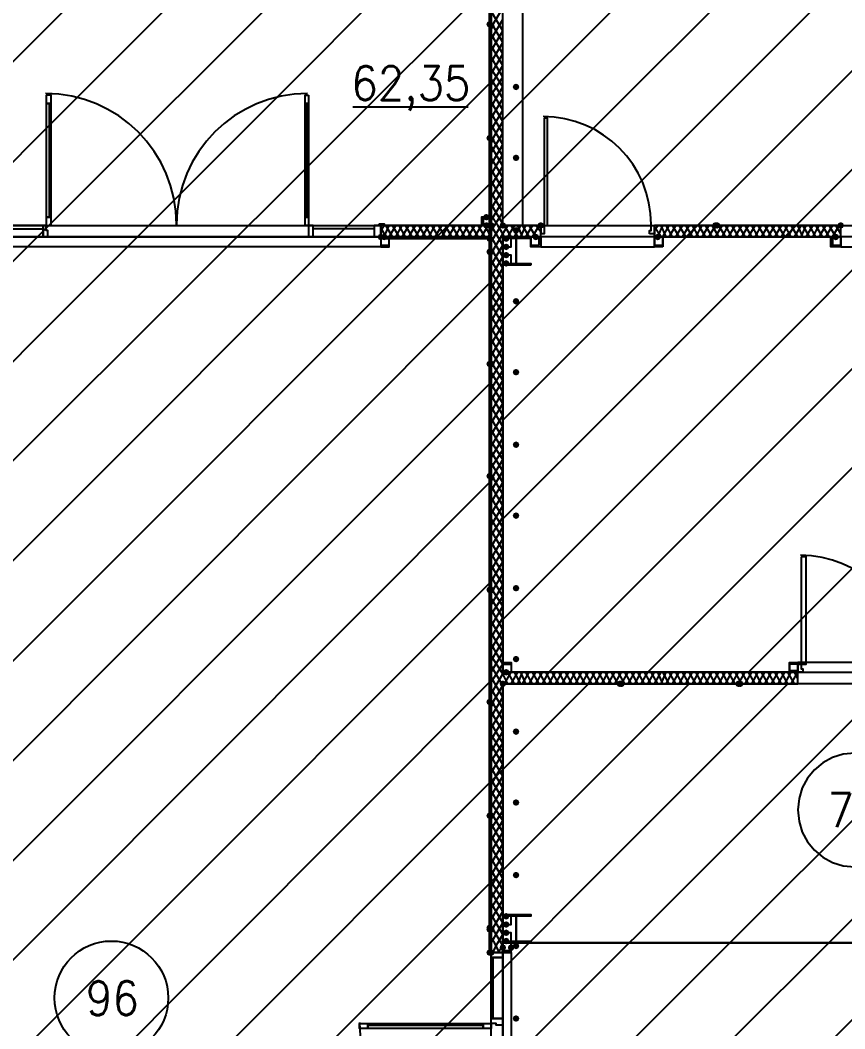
# Model space of a CAD drawing. Header units: millimetres. Extents: x 0 to 420, y 0 to 297.
# Drawn here: x 244.02 to 265.2, y 179.99 to 205.89 of the extents above; entities that cross this region are included whole.
import ezdxf

# ---------------------------------------------------------------- set-up
doc = ezdxf.new("R2010")
doc.units = ezdxf.units.MM
doc.layers.get('0').update_dxf_attribs({"linetype": 'CONTINUOUS'})
doc.styles.get("Standard").update_dxf_attribs({"font": 'STANDARD'})

msp = doc.modelspace()

# ---------------------------------------------------------------- hatches: boundary and pattern name
at = {"true_color": 0x000007}
h = msp.add_hatch(color=0, dxfattribs=at)
h.paths.add_polyline_path([(256.116667, 217.339333), (256.074333, 217.339333), (256.116667, 199.940333)], flags=0)
h.paths.add_polyline_path([(256.074333, 217.339333), (256.116667, 199.940333), (256.074333, 199.940333)], flags=0)
at = {"true_color": 0x0000fe}
for points in [[(256.159, 205.782333), (256.134129, 205.722537), (256.074333, 205.697667), (256.014537, 205.722537), (255.989667, 205.782333), (256.014537, 205.842129), (256.074333, 205.867), (256.134129, 205.842129)], [(256.201333, 205.74), (256.176462, 205.680204), (256.116667, 205.655333), (256.056871, 205.680204), (256.032, 205.74), (256.056871, 205.799796), (256.116667, 205.824667), (256.176462, 205.799796)], [(256.159, 202.861333), (256.134129, 202.801537), (256.074333, 202.776667), (256.014537, 202.801537), (255.989667, 202.861333), (256.014537, 202.921129), (256.074333, 202.946), (256.134129, 202.921129)], [(256.201333, 202.819), (256.176462, 202.759204), (256.116667, 202.734333), (256.056871, 202.759204), (256.032, 202.819), (256.056871, 202.878796), (256.116667, 202.903667), (256.176462, 202.878796)], [(256.497667, 200.617667), (256.472796, 200.557871), (256.413, 200.533), (256.353204, 200.557871), (256.328333, 200.617667), (256.353204, 200.677462), (256.413, 200.702333), (256.472796, 200.677463)], [(256.497667, 200.617667), (256.472796, 200.557871), (256.413, 200.533), (256.353204, 200.557871), (256.328333, 200.617667), (256.353204, 200.677462), (256.413, 200.702333), (256.472796, 200.677463)], [(257.471333, 200.617667), (257.446462, 200.557871), (257.386667, 200.533), (257.326871, 200.557871), (257.302, 200.617667), (257.326871, 200.677462), (257.386667, 200.702333), (257.446462, 200.677463)], [(261.958667, 200.617667), (261.933796, 200.557871), (261.874, 200.533), (261.814204, 200.557871), (261.789333, 200.617667), (261.814204, 200.677462), (261.874, 200.702333), (261.933796, 200.677463)], [(262.001, 200.617667), (261.976129, 200.557871), (261.916333, 200.533), (261.856538, 200.557871), (261.831667, 200.617667), (261.856537, 200.677462), (261.916333, 200.702333), (261.976129, 200.677463)], [(265.176, 200.617667), (265.151129, 200.557871), (265.091333, 200.533), (265.031538, 200.557871), (265.006667, 200.617667), (265.031537, 200.677462), (265.091333, 200.702333), (265.151129, 200.677463)], [(253.365, 200.321333), (253.340129, 200.261537), (253.280333, 200.236667), (253.220538, 200.261537), (253.195667, 200.321333), (253.220537, 200.381129), (253.280333, 200.406), (253.340129, 200.381129)], [(256.159, 200.279), (256.134129, 200.219204), (256.074333, 200.194333), (256.014537, 200.219204), (255.989667, 200.279), (256.014537, 200.338796), (256.074333, 200.363667), (256.134129, 200.338796)], [(256.159, 200.279), (256.134129, 200.219204), (256.074333, 200.194333), (256.014537, 200.219204), (255.989667, 200.279), (256.014537, 200.338796), (256.074333, 200.363667), (256.134129, 200.338796)], [(256.159, 199.940333), (256.134129, 199.880537), (256.074333, 199.855667), (256.014537, 199.880537), (255.989667, 199.940333), (256.014537, 200.000129), (256.074333, 200.025), (256.134129, 200.000129)], [(256.201333, 199.940333), (256.176462, 199.880537), (256.116667, 199.855667), (256.056871, 199.880537), (256.032, 199.940333), (256.056871, 200.000129), (256.116667, 200.025), (256.176462, 200.000129)], [(256.159, 197.061667), (256.134129, 197.001871), (256.074333, 196.977), (256.014537, 197.001871), (255.989667, 197.061667), (256.014537, 197.121462), (256.074333, 197.146333), (256.134129, 197.121463)], [(256.201333, 197.061667), (256.176462, 197.001871), (256.116667, 196.977), (256.056871, 197.001871), (256.032, 197.061667), (256.056871, 197.121462), (256.116667, 197.146333), (256.176462, 197.121463)], [(256.159, 194.183), (256.134129, 194.123204), (256.074333, 194.098333), (256.014537, 194.123204), (255.989667, 194.183), (256.014537, 194.242796), (256.074333, 194.267667), (256.134129, 194.242796)], [(256.201333, 194.140667), (256.176462, 194.080871), (256.116667, 194.056), (256.056871, 194.080871), (256.032, 194.140667), (256.056871, 194.200462), (256.116667, 194.225333), (256.176462, 194.200463)], [(256.159, 191.262), (256.134129, 191.202204), (256.074333, 191.177333), (256.014537, 191.202204), (255.989667, 191.262), (256.014537, 191.321796), (256.074333, 191.346667), (256.134129, 191.321796)], [(256.201333, 191.262), (256.176462, 191.202204), (256.116667, 191.177333), (256.056871, 191.202204), (256.032, 191.262), (256.056871, 191.321796), (256.116667, 191.346667), (256.176462, 191.321796)], [(256.497667, 188.849), (256.472796, 188.789204), (256.413, 188.764333), (256.353204, 188.789204), (256.328333, 188.849), (256.353204, 188.908796), (256.413, 188.933667), (256.472796, 188.908796)], [(256.497667, 188.849), (256.472796, 188.789204), (256.413, 188.764333), (256.353204, 188.789204), (256.328333, 188.849), (256.353204, 188.908796), (256.413, 188.933667), (256.472796, 188.908796)], [(259.503333, 188.849), (259.478462, 188.789204), (259.418667, 188.764333), (259.358871, 188.789204), (259.334, 188.849), (259.358871, 188.908796), (259.418667, 188.933667), (259.478462, 188.908796)], [(259.545667, 188.849), (259.520796, 188.789204), (259.461, 188.764333), (259.401204, 188.789204), (259.376333, 188.849), (259.401204, 188.908796), (259.461, 188.933667), (259.520796, 188.908796)], [(262.551333, 188.849), (262.526462, 188.789204), (262.466667, 188.764333), (262.406871, 188.789204), (262.382, 188.849), (262.406871, 188.908796), (262.466667, 188.933667), (262.526462, 188.908796)], [(262.593667, 188.849), (262.568796, 188.789204), (262.509, 188.764333), (262.449204, 188.789204), (262.424333, 188.849), (262.449204, 188.908796), (262.509, 188.933667), (262.568796, 188.908796)], [(256.159, 188.383333), (256.134129, 188.323537), (256.074333, 188.298667), (256.014537, 188.323537), (255.989667, 188.383333), (256.014537, 188.443129), (256.074333, 188.468), (256.134129, 188.443129)], [(256.201333, 188.341), (256.176462, 188.281204), (256.116667, 188.256333), (256.056871, 188.281204), (256.032, 188.341), (256.056871, 188.400796), (256.116667, 188.425667), (256.176462, 188.400796)], [(256.159, 185.462333), (256.134129, 185.402537), (256.074333, 185.377667), (256.014537, 185.402537), (255.989667, 185.462333), (256.014537, 185.522129), (256.074333, 185.547), (256.134129, 185.522129)], [(256.201333, 185.462333), (256.176462, 185.402537), (256.116667, 185.377667), (256.056871, 185.402537), (256.032, 185.462333), (256.056871, 185.522129), (256.116667, 185.547), (256.176462, 185.522129)], [(256.159, 182.583667), (256.134129, 182.523871), (256.074333, 182.499), (256.014537, 182.523871), (255.989667, 182.583667), (256.014537, 182.643462), (256.074333, 182.668333), (256.134129, 182.643463)], [(256.159, 182.541333), (256.134129, 182.481537), (256.074333, 182.456667), (256.014537, 182.481537), (255.989667, 182.541333), (256.014537, 182.601129), (256.074333, 182.626), (256.134129, 182.601129)], [(256.201333, 182.541333), (256.176462, 182.481537), (256.116667, 182.456667), (256.056871, 182.481537), (256.032, 182.541333), (256.056871, 182.601129), (256.116667, 182.626), (256.176462, 182.601129)], [(256.201333, 182.541333), (256.176462, 182.481537), (256.116667, 182.456667), (256.056871, 182.481537), (256.032, 182.541333), (256.056871, 182.601129), (256.116667, 182.626), (256.176462, 182.601129)], [(256.159, 181.948667), (256.134129, 181.888871), (256.074333, 181.864), (256.014537, 181.888871), (255.989667, 181.948667), (256.014537, 182.008462), (256.074333, 182.033333), (256.134129, 182.008463)], [(256.201333, 181.948667), (256.176462, 181.888871), (256.116667, 181.864), (256.056871, 181.888871), (256.032, 181.948667), (256.056871, 182.008462), (256.116667, 182.033333), (256.176462, 182.008463)]]:
    msp.add_hatch(color=0, dxfattribs=at).paths.add_polyline_path(points, flags=0)
at = {"true_color": 0x000007}
for points in [[(256.836333, 204.173667), (256.811462, 204.113871), (256.751667, 204.089), (256.691871, 204.113871), (256.667, 204.173667), (256.691871, 204.233462), (256.751667, 204.258333), (256.811462, 204.233463)], [(256.836333, 202.353333), (256.811462, 202.293537), (256.751667, 202.268667), (256.691871, 202.293537), (256.667, 202.353333), (256.691871, 202.413129), (256.751667, 202.438), (256.811462, 202.413129)], [(256.074333, 200.829333), (256.049463, 200.769537), (255.989667, 200.744667), (255.929871, 200.769537), (255.905, 200.829333), (255.929871, 200.889129), (255.989667, 200.914), (256.049462, 200.889129)], [(256.074333, 200.617667), (256.049463, 200.557871), (255.989667, 200.533), (255.929871, 200.557871), (255.905, 200.617667), (255.929871, 200.677462), (255.989667, 200.702333), (256.049462, 200.677463)], [(256.201333, 200.617667), (256.176462, 200.557871), (256.116667, 200.533), (256.056871, 200.557871), (256.032, 200.617667), (256.056871, 200.677462), (256.116667, 200.702333), (256.176462, 200.677463)], [(256.836333, 200.490667), (256.811462, 200.430871), (256.751667, 200.406), (256.691871, 200.430871), (256.667, 200.490667), (256.691871, 200.550462), (256.751667, 200.575333), (256.811462, 200.550463)], [(253.449667, 200.321333), (253.424796, 200.261537), (253.365, 200.236667), (253.305204, 200.261537), (253.280333, 200.321333), (253.305204, 200.381129), (253.365, 200.406), (253.424796, 200.381129)], [(256.582333, 200.279), (256.557462, 200.219204), (256.497667, 200.194333), (256.437871, 200.219204), (256.413, 200.279), (256.437871, 200.338796), (256.497667, 200.363667), (256.557462, 200.338796)], [(257.344333, 200.321333), (257.319462, 200.261537), (257.259667, 200.236667), (257.199871, 200.261537), (257.175, 200.321333), (257.199871, 200.381129), (257.259667, 200.406), (257.319462, 200.381129)], [(260.477, 200.321333), (260.452129, 200.261537), (260.392333, 200.236667), (260.332538, 200.261537), (260.307667, 200.321333), (260.332537, 200.381129), (260.392333, 200.406), (260.452129, 200.381129)], [(265.049, 200.321333), (265.024129, 200.261537), (264.964333, 200.236667), (264.904538, 200.261537), (264.879667, 200.321333), (264.904537, 200.381129), (264.964333, 200.406), (265.024129, 200.381129)], [(256.582333, 200.067333), (256.557462, 200.007537), (256.497667, 199.982667), (256.437871, 200.007537), (256.413, 200.067333), (256.437871, 200.127129), (256.497667, 200.152), (256.557462, 200.127129)], [(256.582333, 199.855667), (256.557462, 199.795871), (256.497667, 199.771), (256.437871, 199.795871), (256.413, 199.855667), (256.437871, 199.915462), (256.497667, 199.940333), (256.557462, 199.915463)], [(256.582333, 199.644), (256.557462, 199.584204), (256.497667, 199.559333), (256.437871, 199.584204), (256.413, 199.644), (256.437871, 199.703796), (256.497667, 199.728667), (256.557462, 199.703796)], [(256.836333, 198.670333), (256.811462, 198.610537), (256.751667, 198.585667), (256.691871, 198.610537), (256.667, 198.670333), (256.691871, 198.730129), (256.751667, 198.755), (256.811462, 198.730129)], [(256.836333, 196.85), (256.811462, 196.790204), (256.751667, 196.765333), (256.691871, 196.790204), (256.667, 196.85), (256.691871, 196.909796), (256.751667, 196.934667), (256.811462, 196.909796)], [(256.836333, 194.987333), (256.811462, 194.927537), (256.751667, 194.902667), (256.691871, 194.927537), (256.667, 194.987333), (256.691871, 195.047129), (256.751667, 195.072), (256.811462, 195.047129)], [(256.836333, 193.167), (256.811462, 193.107204), (256.751667, 193.082333), (256.691871, 193.107204), (256.667, 193.167), (256.691871, 193.226796), (256.751667, 193.251667), (256.811462, 193.226796)], [(256.836333, 191.304333), (256.811462, 191.244537), (256.751667, 191.219667), (256.691871, 191.244537), (256.667, 191.304333), (256.691871, 191.364129), (256.751667, 191.389), (256.811462, 191.364129)], [(256.836333, 189.484), (256.811462, 189.424204), (256.751667, 189.399333), (256.691871, 189.424204), (256.667, 189.484), (256.691871, 189.543796), (256.751667, 189.568667), (256.811462, 189.543796)], [(256.582333, 189.145333), (256.557462, 189.085537), (256.497667, 189.060667), (256.437871, 189.085537), (256.413, 189.145333), (256.437871, 189.205129), (256.497667, 189.23), (256.557462, 189.205129)], [(256.836333, 187.621333), (256.811462, 187.561537), (256.751667, 187.536667), (256.691871, 187.561537), (256.667, 187.621333), (256.691871, 187.681129), (256.751667, 187.706), (256.811462, 187.681129)], [(256.836333, 185.801), (256.811462, 185.741204), (256.751667, 185.716333), (256.691871, 185.741204), (256.667, 185.801), (256.691871, 185.860796), (256.751667, 185.885667), (256.811462, 185.860796)], [(256.836333, 183.938333), (256.811462, 183.878537), (256.751667, 183.853667), (256.691871, 183.878537), (256.667, 183.938333), (256.691871, 183.998129), (256.751667, 184.023), (256.811462, 183.998129)], [(256.582333, 182.88), (256.557462, 182.820204), (256.497667, 182.795333), (256.437871, 182.820204), (256.413, 182.88), (256.437871, 182.939796), (256.497667, 182.964667), (256.557462, 182.939796)], [(256.582333, 182.668333), (256.557462, 182.608537), (256.497667, 182.583667), (256.437871, 182.608537), (256.413, 182.668333), (256.437871, 182.728129), (256.497667, 182.753), (256.557462, 182.728129)], [(256.582333, 182.456667), (256.557462, 182.396871), (256.497667, 182.372), (256.437871, 182.396871), (256.413, 182.456667), (256.437871, 182.516462), (256.497667, 182.541333), (256.557462, 182.516463)], [(256.582333, 182.245), (256.557462, 182.185204), (256.497667, 182.160333), (256.437871, 182.185204), (256.413, 182.245), (256.437871, 182.304796), (256.497667, 182.329667), (256.557462, 182.304796)], [(256.497667, 182.075667), (256.472796, 182.015871), (256.413, 181.991), (256.353204, 182.015871), (256.328333, 182.075667), (256.353204, 182.135462), (256.413, 182.160333), (256.472796, 182.135463)], [(256.709333, 182.075667), (256.684463, 182.015871), (256.624667, 181.991), (256.564871, 182.015871), (256.54, 182.075667), (256.564871, 182.135462), (256.624667, 182.160333), (256.684462, 182.135463)], [(256.836333, 182.118), (256.811462, 182.058204), (256.751667, 182.033333), (256.691871, 182.058204), (256.667, 182.118), (256.691871, 182.177796), (256.751667, 182.202667), (256.811462, 182.177796)], [(256.836333, 180.255333), (256.811462, 180.195537), (256.751667, 180.170667), (256.691871, 180.195537), (256.667, 180.255333), (256.691871, 180.315129), (256.751667, 180.34), (256.811462, 180.315129)]]:
    msp.add_hatch(color=0, dxfattribs=at).paths.add_polyline_path(points, flags=0)
h = msp.add_hatch(color=0, dxfattribs=at)
h.paths.add_polyline_path([(256.413, 200.617667), (257.386667, 200.617667)], flags=0)
h.paths.add_polyline_path([(257.386667, 200.617667), (256.413, 200.617667)], flags=0)
h = msp.add_hatch(color=0, dxfattribs=at)
h.paths.add_polyline_path([(260.307667, 200.617667), (265.091333, 200.617667)], flags=0)
h.paths.add_polyline_path([(265.091333, 200.617667), (260.307667, 200.617667)], flags=0)
h = msp.add_hatch(color=0, dxfattribs=at)
h.paths.add_polyline_path([(256.074333, 200.321333), (253.280333, 200.321333), (256.074333, 200.279)], flags=0)
h.paths.add_polyline_path([(253.280333, 200.321333), (256.074333, 200.279), (253.280333, 200.279)], flags=0)
h = msp.add_hatch(color=0, dxfattribs=at)
h.paths.add_polyline_path([(256.116667, 199.940333), (256.074333, 199.940333), (256.116667, 182.583667)], flags=0)
h.paths.add_polyline_path([(256.074333, 199.940333), (256.116667, 182.583667), (256.074333, 182.583667)], flags=0)
h = msp.add_hatch(color=0, dxfattribs=at)
h.paths.add_polyline_path([(256.413, 188.849), (263.990667, 188.849)], flags=0)
h.paths.add_polyline_path([(263.990667, 188.849), (256.413, 188.849)], flags=0)
h = msp.add_hatch(color=0, dxfattribs=at)
h.paths.add_polyline_path([(256.116667, 182.541333), (256.074333, 182.541333), (256.116667, 181.948667)], flags=0)
h.paths.add_polyline_path([(256.074333, 182.541333), (256.116667, 181.948667), (256.074333, 181.948667)], flags=0)

# ---------------------------------------------------------------- linework, layer by layer
at = {"color": 0, "true_color": 0x000008}
for points in [[(243.501333, 209.507667), (243.501333, 200.617667), (256.116667, 200.617667), (256.116667, 235.077), (240.03, 235.077), (240.03, 209.507667)], [(256.116667, 200.321333), (240.03, 200.321333), (240.03, 153.204333), (256.116667, 153.204333)], [(256.413, 171.323), (377.867333, 171.323), (377.867333, 182.202667), (256.413, 182.202667)]]:
    msp.add_lwpolyline(points, close=True, dxfattribs=at)
at = {"color": 0, "true_color": 0x000007}
for points in [[(256.116667, 235.077), (256.116667, 200.617667)], [(256.413, 200.617667), (256.413, 235.077)], [(256.074333, 217.339333), (256.074333, 199.940333), (256.074333, 217.339333), (256.116667, 199.940333)], [(256.116667, 205.697667), (256.413, 206.205667)], [(256.413, 205.613), (256.116667, 206.121)], [(256.116667, 205.401333), (256.413, 205.909333)], [(256.413, 205.316667), (256.116667, 205.824667)], [(256.116667, 205.105), (256.413, 205.613)], [(256.413, 205.020333), (256.116667, 205.528333)], [(256.116667, 204.808667), (256.413, 205.316667)], [(256.413, 204.724), (256.116667, 205.232)], [(256.116667, 204.512333), (256.413, 205.020333)], [(256.413, 204.427667), (256.116667, 204.935667)], [(256.116667, 204.216), (256.413, 204.724)], [(256.413, 204.173667), (256.116667, 204.639333)], [(256.116667, 203.962), (256.413, 204.427667)], [(256.413, 203.877333), (256.116667, 204.385333)], [(256.116667, 203.665667), (256.413, 204.173667)], [(256.413, 203.581), (256.116667, 204.089)], [(248.031, 200.638833), (248.013624, 200.982939), (247.962626, 201.317103), (247.879695, 201.639636), (247.766524, 201.948844), (247.624805, 202.243037), (247.45623, 202.520523), (247.262488, 202.77961), (247.045274, 203.018607), (246.806277, 203.235822), (246.54719, 203.429563), (246.269704, 203.598139), (245.975511, 203.739858), (245.666302, 203.853028), (245.34377, 203.935959), (245.009605, 203.986958), (244.6655, 204.004333)], [(251.3965, 204.004333), (251.052395, 203.986958), (250.71823, 203.935959), (250.395698, 203.853028), (250.086489, 203.739858), (249.792296, 203.598139), (249.51481, 203.429563), (249.255723, 203.235822), (249.016726, 203.018607), (248.799512, 202.77961), (248.60577, 202.520523), (248.437195, 202.243037), (248.295476, 201.948844), (248.182305, 201.639636), (248.099374, 201.317103), (248.048376, 200.982939), (248.031, 200.638833)], [(256.116667, 203.369333), (256.413, 203.877333)], [(244.771333, 203.750333), (244.771333, 200.829333)], [(251.375333, 203.750333), (251.375333, 200.829333)], [(252.560667, 203.665667), (255.524, 203.665667)], [(256.413, 203.284667), (256.116667, 203.792667)], [(256.116667, 203.073), (256.413, 203.581)], [(256.413, 202.988333), (256.116667, 203.496333)], [(260.223, 200.638833), (260.208684, 200.922342), (260.166666, 201.19766), (260.09834, 201.463395), (260.005099, 201.718151), (259.888337, 201.960537), (259.749448, 202.189157), (259.589824, 202.402619), (259.410861, 202.599528), (259.213952, 202.778491), (259.000491, 202.938114), (258.77187, 203.077004), (258.529485, 203.193766), (258.274728, 203.287007), (258.008994, 203.355333), (257.733675, 203.397351), (257.450167, 203.411667)], [(256.116667, 202.776667), (256.413, 203.284667)], [(256.413, 202.692), (256.116667, 203.2)], [(256.116667, 202.480333), (256.413, 202.988333)], [(256.413, 202.395667), (256.116667, 202.903667)], [(256.116667, 202.184), (256.413, 202.692)], [(256.413, 202.141667), (256.116667, 202.649667)], [(256.116667, 201.93), (256.413, 202.438)], [(256.413, 201.845333), (256.116667, 202.353333)], [(256.116667, 201.633667), (256.413, 202.141667)], [(256.413, 201.549), (256.116667, 202.057)], [(256.116667, 201.337333), (256.413, 201.845333)], [(256.413, 201.252667), (256.116667, 201.760667)], [(256.116667, 201.041), (256.413, 201.549)], [(256.413, 200.956333), (256.116667, 201.464333)], [(256.116667, 200.744667), (256.413, 201.252667)], [(256.413, 200.66), (256.116667, 201.168)], [(256.286, 200.617667), (256.116667, 200.871667)], [(256.201333, 200.617667), (256.413, 200.956333)], [(242.993333, 200.533), (244.602, 200.533)], [(253.111, 200.533), (251.544667, 200.533)], [(253.280333, 200.490667), (253.365, 200.617667)], [(253.280333, 200.321333), (253.280333, 200.617667), (253.365, 200.617667)], [(256.116667, 200.617667), (253.280333, 200.617667)], [(253.407333, 200.321333), (253.280333, 200.575333)], [(253.365, 200.321333), (253.492, 200.617667)], [(253.576667, 200.321333), (253.407333, 200.617667)], [(253.492, 200.321333), (253.661333, 200.617667)], [(253.746, 200.321333), (253.576667, 200.617667)], [(253.661333, 200.321333), (253.830667, 200.617667)], [(253.915333, 200.321333), (253.746, 200.617667)], [(253.830667, 200.321333), (254, 200.617667)], [(254.084667, 200.321333), (253.915333, 200.617667)], [(254, 200.321333), (254.169333, 200.617667)], [(254.254, 200.321333), (254.084667, 200.617667)], [(254.169333, 200.321333), (254.338667, 200.617667)], [(254.423333, 200.321333), (254.254, 200.617667)], [(254.338667, 200.321333), (254.508, 200.617667)], [(254.592667, 200.321333), (254.423333, 200.617667)], [(254.508, 200.321333), (254.677333, 200.617667)], [(254.762, 200.321333), (254.592667, 200.617667)], [(254.677333, 200.321333), (254.846667, 200.617667)], [(254.931333, 200.321333), (254.762, 200.617667)], [(254.846667, 200.321333), (255.016, 200.617667)], [(255.100667, 200.321333), (254.931333, 200.617667)], [(255.016, 200.321333), (255.185333, 200.617667)], [(255.27, 200.321333), (255.100667, 200.617667)], [(255.185333, 200.321333), (255.354667, 200.617667)], [(255.439333, 200.321333), (255.27, 200.617667)], [(255.354667, 200.321333), (255.524, 200.617667)], [(255.608667, 200.321333), (255.439333, 200.617667)], [(255.524, 200.321333), (255.693333, 200.617667)], [(255.778, 200.321333), (255.608667, 200.617667)], [(255.693333, 200.321333), (255.862667, 200.617667)], [(255.947333, 200.321333), (255.778, 200.617667)], [(255.862667, 200.321333), (256.032, 200.617667)], [(256.116667, 200.321333), (255.947333, 200.617667)], [(256.032, 200.321333), (256.116667, 200.448333)], [(256.116667, 200.448333), (256.201333, 200.617667)], [(256.116667, 200.194333), (256.370667, 200.617667)], [(256.413, 200.109667), (256.116667, 200.617667)], [(256.413, 200.406), (256.286, 200.617667)], [(256.370667, 200.617667), (256.413, 200.66)], [(256.413, 200.406), (256.54, 200.617667)], [(257.386667, 200.617667), (256.413, 200.617667), (257.386667, 200.617667), (256.413, 200.617667)], [(257.386667, 200.617667), (256.413, 200.617667)], [(256.624667, 200.321333), (256.455333, 200.617667)], [(256.54, 200.321333), (256.709333, 200.617667)], [(256.794, 200.321333), (256.624667, 200.617667)], [(256.709333, 200.321333), (256.878667, 200.617667)], [(256.921, 200.321333), (256.794, 200.617667)], [(256.878667, 200.321333), (257.005667, 200.617667)], [(257.090333, 200.321333), (256.921, 200.617667)], [(257.005667, 200.321333), (257.175, 200.617667)], [(257.259667, 200.321333), (257.090333, 200.617667)], [(257.175, 200.321333), (257.344333, 200.617667)], [(257.386667, 200.448333), (257.259667, 200.617667)], [(257.386667, 200.321333), (257.386667, 200.406), (257.386667, 200.617667)], [(260.307667, 200.490667), (260.392333, 200.617667)], [(260.307667, 200.617667), (265.091333, 200.617667), (260.307667, 200.617667), (265.091333, 200.617667)], [(260.307667, 200.321333), (260.307667, 200.406), (260.307667, 200.617667)], [(265.091333, 200.617667), (260.307667, 200.617667)], [(260.477, 200.321333), (260.307667, 200.575333)], [(260.392333, 200.321333), (260.519333, 200.617667)], [(260.604, 200.321333), (260.477, 200.617667)], [(260.519333, 200.321333), (260.688667, 200.617667)], [(260.773333, 200.321333), (260.604, 200.617667)], [(260.688667, 200.321333), (260.858, 200.617667)], [(260.942667, 200.321333), (260.773333, 200.617667)], [(260.858, 200.321333), (261.027333, 200.617667)], [(261.112, 200.321333), (260.942667, 200.617667)], [(261.027333, 200.321333), (261.196667, 200.617667)], [(261.281333, 200.321333), (261.112, 200.617667)], [(261.196667, 200.321333), (261.366, 200.617667)], [(261.450667, 200.321333), (261.281333, 200.617667)], [(261.366, 200.321333), (261.535333, 200.617667)], [(261.62, 200.321333), (261.450667, 200.617667)], [(261.535333, 200.321333), (261.704667, 200.617667)], [(261.789333, 200.321333), (261.62, 200.617667)], [(261.704667, 200.321333), (261.874, 200.617667)], [(261.958667, 200.321333), (261.789333, 200.617667)], [(261.874, 200.321333), (262.043333, 200.617667)], [(262.128, 200.321333), (261.958667, 200.617667)], [(262.043333, 200.321333), (262.212667, 200.617667)], [(262.297333, 200.321333), (262.128, 200.617667)], [(262.212667, 200.321333), (262.382, 200.617667)], [(262.466667, 200.321333), (262.297333, 200.617667)], [(262.382, 200.321333), (262.551333, 200.617667)], [(262.636, 200.321333), (262.466667, 200.617667)], [(262.551333, 200.321333), (262.720667, 200.617667)], [(262.805333, 200.321333), (262.636, 200.617667)], [(262.720667, 200.321333), (262.89, 200.617667)], [(262.974667, 200.321333), (262.805333, 200.617667)], [(262.89, 200.321333), (263.059333, 200.617667)], [(263.144, 200.321333), (262.974667, 200.617667)], [(263.059333, 200.321333), (263.228667, 200.617667)], [(263.313333, 200.321333), (263.144, 200.617667)], [(263.228667, 200.321333), (263.398, 200.617667)], [(263.482667, 200.321333), (263.313333, 200.617667)], [(263.398, 200.321333), (263.567333, 200.617667)], [(263.652, 200.321333), (263.482667, 200.617667)], [(263.567333, 200.321333), (263.736667, 200.617667)], [(263.821333, 200.321333), (263.652, 200.617667)], [(263.736667, 200.321333), (263.906, 200.617667)], [(263.990667, 200.321333), (263.821333, 200.617667)], [(263.906, 200.321333), (264.075333, 200.617667)], [(264.117667, 200.321333), (263.990667, 200.617667)], [(264.075333, 200.321333), (264.202333, 200.617667)], [(264.287, 200.321333), (264.117667, 200.617667)], [(264.202333, 200.321333), (264.371667, 200.617667)], [(264.456333, 200.321333), (264.287, 200.617667)], [(264.371667, 200.321333), (264.541, 200.617667)], [(264.625667, 200.321333), (264.456333, 200.617667)], [(264.541, 200.321333), (264.710333, 200.617667)], [(264.795, 200.321333), (264.625667, 200.617667)], [(264.710333, 200.321333), (264.879667, 200.617667)], [(264.964333, 200.321333), (264.795, 200.617667)], [(264.879667, 200.321333), (265.049, 200.617667)], [(265.091333, 200.406), (264.964333, 200.617667)], [(265.091333, 200.321333), (265.091333, 200.617667)], [(265.091333, 200.321333), (265.091333, 200.617667)], [(242.866333, 200.194333), (242.866333, 200.321333), (248.073333, 200.321333)], [(248.073333, 200.067333), (242.866333, 200.067333), (242.866333, 200.194333)], [(244.602, 200.321333), (242.993333, 200.321333)], [(248.073333, 200.321333), (253.280333, 200.321333), (253.280333, 200.194333)], [(253.280333, 200.194333), (253.280333, 200.067333), (248.073333, 200.067333)], [(253.111, 200.321333), (251.544667, 200.321333)], [(256.074333, 200.279), (253.280333, 200.279), (256.074333, 200.321333), (253.280333, 200.321333)], [(253.280333, 200.321333), (256.116667, 200.321333)], [(256.116667, 199.898), (256.413, 200.406)], [(256.413, 199.813333), (256.116667, 200.321333)], [(256.116667, 200.321333), (256.116667, 182.202667)], [(256.455333, 200.321333), (256.413, 200.406)], [(256.413, 200.279), (256.413, 200.321333)], [(256.413, 200.321333), (257.386667, 200.321333)], [(256.413, 189.145333), (256.413, 200.321333)], [(256.582333, 200.279), (256.582333, 200.321333)], [(256.751667, 199.601667), (256.751667, 200.321333)], [(256.921, 200.279), (256.921, 200.321333)], [(257.090333, 200.279), (257.090333, 200.321333)], [(257.344333, 200.321333), (257.386667, 200.321333)], [(257.386667, 200.321333), (257.386667, 200.406)], [(258.826, 200.321333), (257.386667, 200.321333), (257.386667, 200.194333)], [(257.386667, 200.194333), (257.386667, 200.067333), (258.826, 200.067333)], [(260.307667, 200.194333), (260.307667, 200.321333), (258.826, 200.321333)], [(258.826, 200.067333), (260.307667, 200.067333), (260.307667, 200.194333)], [(260.307667, 200.321333), (260.307667, 200.406)], [(260.307667, 200.321333), (265.091333, 200.321333)], [(265.049, 200.321333), (265.091333, 200.363667)], [(267.250333, 200.321333), (265.091333, 200.321333), (265.091333, 200.194333)], [(265.091333, 200.194333), (265.091333, 200.067333), (267.250333, 200.067333)], [(253.365, 200.109667), (253.365, 200.067333)], [(256.074333, 199.940333), (256.074333, 182.583667), (256.074333, 199.940333), (256.116667, 182.583667)], [(256.116667, 199.601667), (256.413, 200.109667)], [(256.413, 199.517), (256.116667, 200.025)], [(257.259667, 200.067333), (257.259667, 200.109667)], [(260.392333, 200.067333), (260.392333, 200.109667)], [(264.964333, 200.109667), (264.964333, 200.067333)], [(256.116667, 199.305333), (256.413, 199.813333)], [(256.413, 199.220667), (256.116667, 199.728667)], [(256.116667, 199.009), (256.413, 199.517)], [(256.413, 198.924333), (256.116667, 199.432333)], [(256.413, 199.601667), (256.413, 199.644)], [(256.582333, 199.601667), (256.582333, 199.644)], [(256.921, 199.601667), (256.921, 199.644)], [(257.090333, 199.601667), (257.090333, 199.644)], [(256.116667, 198.712667), (256.413, 199.220667)], [(256.413, 198.628), (256.116667, 199.136)], [(256.116667, 198.416333), (256.413, 198.924333)], [(256.413, 198.374), (256.116667, 198.839667)], [(256.116667, 198.162333), (256.413, 198.670333)], [(256.413, 198.077667), (256.116667, 198.585667)], [(256.116667, 197.866), (256.413, 198.374)], [(256.413, 197.781333), (256.116667, 198.289333)], [(256.116667, 197.569667), (256.413, 198.077667)], [(256.413, 197.485), (256.116667, 197.993)], [(256.116667, 197.273333), (256.413, 197.781333)], [(256.413, 197.188667), (256.116667, 197.696667)], [(256.116667, 196.977), (256.413, 197.485)], [(256.413, 196.892333), (256.116667, 197.400333)], [(256.116667, 196.680667), (256.413, 197.188667)], [(256.413, 196.638333), (256.116667, 197.104)], [(256.116667, 196.426667), (256.413, 196.892333)], [(256.413, 196.342), (256.116667, 196.85)], [(256.116667, 196.130333), (256.413, 196.638333)], [(256.413, 196.045667), (256.116667, 196.553667)], [(256.116667, 195.834), (256.413, 196.342)], [(256.413, 195.749333), (256.116667, 196.257333)], [(256.116667, 195.537667), (256.413, 196.045667)], [(256.413, 195.453), (256.116667, 195.961)], [(256.116667, 195.241333), (256.413, 195.749333)], [(256.413, 195.156667), (256.116667, 195.664667)], [(256.116667, 194.945), (256.413, 195.453)], [(256.413, 194.860333), (256.116667, 195.368333)], [(256.116667, 194.648667), (256.413, 195.156667)], [(256.413, 194.606333), (256.116667, 195.072)], [(256.116667, 194.394667), (256.413, 194.860333)], [(256.413, 194.31), (256.116667, 194.818)], [(256.116667, 194.098333), (256.413, 194.606333)], [(256.413, 194.013667), (256.116667, 194.521667)], [(256.116667, 193.802), (256.413, 194.31)], [(256.413, 193.717333), (256.116667, 194.225333)], [(256.116667, 193.505667), (256.413, 194.013667)], [(256.413, 193.421), (256.116667, 193.929)], [(256.116667, 193.209333), (256.413, 193.717333)], [(256.413, 193.124667), (256.116667, 193.632667)], [(256.116667, 192.913), (256.413, 193.421)], [(256.413, 192.870667), (256.116667, 193.336333)], [(256.116667, 192.659), (256.413, 193.124667)], [(256.413, 192.574333), (256.116667, 193.082333)], [(256.116667, 192.362667), (256.413, 192.870667)], [(256.413, 192.278), (256.116667, 192.786)], [(256.116667, 192.066333), (256.413, 192.574333)], [(256.413, 191.981667), (256.116667, 192.489667)], [(256.116667, 191.77), (256.413, 192.278)], [(256.413, 191.685333), (256.116667, 192.193333)], [(256.116667, 191.473667), (256.413, 191.981667)], [(266.827, 189.378167), (266.812684, 189.661675), (266.770666, 189.936994), (266.70234, 190.202728), (266.609099, 190.457485), (266.492337, 190.69987), (266.353448, 190.928491), (266.193824, 191.141952), (266.014861, 191.338861), (265.817952, 191.517824), (265.604491, 191.677448), (265.37587, 191.816337), (265.133485, 191.933099), (264.878728, 192.02634), (264.612994, 192.094666), (264.337675, 192.136684), (264.054167, 192.151)], [(256.413, 191.389), (256.116667, 191.897)], [(256.116667, 191.177333), (256.413, 191.685333)], [(256.413, 191.092667), (256.116667, 191.600667)], [(256.116667, 190.881), (256.413, 191.389)], [(256.413, 190.838667), (256.116667, 191.304333)], [(256.116667, 190.627), (256.413, 191.092667)], [(256.413, 190.542333), (256.116667, 191.050333)], [(256.116667, 190.330667), (256.413, 190.838667)], [(256.413, 190.246), (256.116667, 190.754)], [(256.116667, 190.034333), (256.413, 190.542333)], [(256.413, 189.949667), (256.116667, 190.457667)], [(256.116667, 189.738), (256.413, 190.246)], [(256.413, 189.653333), (256.116667, 190.161333)], [(256.116667, 189.441667), (256.413, 189.949667)], [(256.413, 189.357), (256.116667, 189.865)], [(256.116667, 189.145333), (256.413, 189.653333)], [(256.413, 189.103), (256.116667, 189.568667)], [(256.116667, 188.891333), (256.413, 189.357)], [(256.413, 188.806667), (256.116667, 189.314667)], [(256.497667, 189.357), (256.497667, 189.399333)], [(263.863667, 189.357), (263.863667, 189.399333)], [(265.472333, 189.399333), (263.990667, 189.399333), (263.990667, 189.272333)], [(256.116667, 188.595), (256.413, 189.103)], [(256.413, 189.103), (256.455333, 189.145333)], [(263.990667, 189.145333), (256.413, 189.145333)], [(256.54, 188.849), (256.413, 189.103)], [(256.455333, 188.849), (256.624667, 189.145333)], [(256.709333, 188.849), (256.54, 189.145333)], [(256.624667, 188.849), (256.794, 189.145333)], [(256.878667, 188.849), (256.709333, 189.145333)], [(256.794, 188.849), (256.921, 189.145333)], [(257.005667, 188.849), (256.878667, 189.145333)], [(256.921, 188.849), (257.090333, 189.145333)], [(257.175, 188.849), (257.005667, 189.145333)], [(257.090333, 188.849), (257.259667, 189.145333)], [(257.344333, 188.849), (257.175, 189.145333)], [(257.259667, 188.849), (257.429, 189.145333)], [(257.513667, 188.849), (257.344333, 189.145333)], [(257.429, 188.849), (257.598333, 189.145333)], [(257.683, 188.849), (257.513667, 189.145333)], [(257.598333, 188.849), (257.767667, 189.145333)], [(257.852333, 188.849), (257.683, 189.145333)], [(257.767667, 188.849), (257.937, 189.145333)], [(258.021667, 188.849), (257.852333, 189.145333)], [(257.937, 188.849), (258.106333, 189.145333)], [(258.191, 188.849), (258.021667, 189.145333)], [(258.106333, 188.849), (258.275667, 189.145333)], [(258.360333, 188.849), (258.191, 189.145333)], [(258.275667, 188.849), (258.445, 189.145333)], [(258.529667, 188.849), (258.360333, 189.145333)], [(258.445, 188.849), (258.614333, 189.145333)], [(258.699, 188.849), (258.529667, 189.145333)], [(258.614333, 188.849), (258.783667, 189.145333)], [(258.868333, 188.849), (258.699, 189.145333)], [(258.783667, 188.849), (258.953, 189.145333)], [(259.037667, 188.849), (258.868333, 189.145333)], [(258.953, 188.849), (259.122333, 189.145333)], [(259.207, 188.849), (259.037667, 189.145333)], [(259.122333, 188.849), (259.291667, 189.145333)], [(259.376333, 188.849), (259.207, 189.145333)], [(259.291667, 188.849), (259.461, 189.145333)], [(259.545667, 188.849), (259.376333, 189.145333)], [(259.461, 188.849), (259.630333, 189.145333)], [(259.715, 188.849), (259.545667, 189.145333)], [(259.630333, 188.849), (259.799667, 189.145333)], [(259.884333, 188.849), (259.715, 189.145333)], [(259.799667, 188.849), (259.969, 189.145333)], [(260.053667, 188.849), (259.884333, 189.145333)], [(259.969, 188.849), (260.138333, 189.145333)], [(260.223, 188.849), (260.053667, 189.145333)], [(260.138333, 188.849), (260.307667, 189.145333)], [(260.392333, 188.849), (260.223, 189.145333)], [(260.307667, 188.849), (260.477, 189.145333)], [(260.519333, 188.849), (260.392333, 189.145333)], [(260.477, 188.849), (260.604, 189.145333)], [(260.688667, 188.849), (260.519333, 189.145333)], [(260.604, 188.849), (260.773333, 189.145333)], [(260.858, 188.849), (260.688667, 189.145333)], [(260.773333, 188.849), (260.942667, 189.145333)], [(261.027333, 188.849), (260.858, 189.145333)], [(260.942667, 188.849), (261.112, 189.145333)], [(261.196667, 188.849), (261.027333, 189.145333)], [(261.112, 188.849), (261.281333, 189.145333)], [(261.366, 188.849), (261.196667, 189.145333)], [(261.281333, 188.849), (261.450667, 189.145333)], [(261.535333, 188.849), (261.366, 189.145333)], [(261.450667, 188.849), (261.62, 189.145333)], [(261.704667, 188.849), (261.535333, 189.145333)], [(261.62, 188.849), (261.789333, 189.145333)], [(261.874, 188.849), (261.704667, 189.145333)], [(261.789333, 188.849), (261.958667, 189.145333)], [(262.043333, 188.849), (261.874, 189.145333)], [(261.958667, 188.849), (262.128, 189.145333)], [(262.212667, 188.849), (262.043333, 189.145333)], [(262.128, 188.849), (262.297333, 189.145333)], [(262.382, 188.849), (262.212667, 189.145333)], [(262.297333, 188.849), (262.466667, 189.145333)], [(262.551333, 188.849), (262.382, 189.145333)], [(262.466667, 188.849), (262.636, 189.145333)], [(262.720667, 188.849), (262.551333, 189.145333)], [(262.636, 188.849), (262.805333, 189.145333)], [(262.89, 188.849), (262.720667, 189.145333)], [(262.805333, 188.849), (262.974667, 189.145333)], [(263.059333, 188.849), (262.89, 189.145333)], [(262.974667, 188.849), (263.144, 189.145333)], [(263.228667, 188.849), (263.059333, 189.145333)], [(263.144, 188.849), (263.313333, 189.145333)], [(263.398, 188.849), (263.228667, 189.145333)], [(263.313333, 188.849), (263.482667, 189.145333)], [(263.567333, 188.849), (263.398, 189.145333)], [(263.482667, 188.849), (263.652, 189.145333)], [(263.736667, 188.849), (263.567333, 189.145333)], [(263.652, 188.849), (263.821333, 189.145333)], [(263.906, 188.849), (263.736667, 189.145333)], [(263.821333, 188.849), (263.990667, 189.145333)], [(263.863667, 189.145333), (263.863667, 189.187667)], [(263.990667, 188.976), (263.906, 189.145333)], [(263.990667, 189.272333), (263.990667, 189.145333), (265.472333, 189.145333)], [(263.990667, 188.849), (263.990667, 189.145333)], [(263.990667, 188.849), (263.990667, 189.145333)], [(256.413, 188.510333), (256.116667, 189.018333)], [(256.116667, 188.298667), (256.413, 188.806667)], [(263.990667, 188.849), (256.413, 188.849), (263.990667, 188.849), (256.413, 188.849)], [(256.413, 188.849), (263.990667, 188.849)], [(256.413, 182.202667), (256.413, 188.849)], [(263.990667, 188.849), (263.990667, 188.891333)], [(256.413, 188.214), (256.116667, 188.722)], [(256.116667, 188.002333), (256.413, 188.510333)], [(256.413, 187.917667), (256.116667, 188.425667)], [(256.116667, 187.706), (256.413, 188.214)], [(256.413, 187.621333), (256.116667, 188.129333)], [(256.116667, 187.409667), (256.413, 187.917667)], [(256.413, 187.325), (256.116667, 187.833)], [(256.116667, 187.113333), (256.413, 187.621333)], [(256.413, 187.071), (256.116667, 187.536667)], [(256.116667, 186.859333), (256.413, 187.325)], [(256.413, 186.774667), (256.116667, 187.282667)], [(256.116667, 186.563), (256.413, 187.071)], [(256.413, 186.478333), (256.116667, 186.986333)], [(266.911667, 185.6105), (266.881995, 185.904844), (266.796894, 186.178996), (266.662238, 186.427083), (266.483899, 186.643232), (266.267749, 186.821572), (266.019662, 186.956228), (265.74551, 187.041328), (265.451167, 187.071), (265.156823, 187.041328), (264.882671, 186.956228), (264.634584, 186.821572), (264.418434, 186.643232), (264.240095, 186.427083), (264.105439, 186.178996), (264.020339, 185.904844), (263.990667, 185.6105)], [(256.116667, 186.266667), (256.413, 186.774667)], [(256.413, 186.182), (256.116667, 186.69)], [(256.116667, 185.970333), (256.413, 186.478333)], [(256.413, 185.885667), (256.116667, 186.393667)], [(256.116667, 185.674), (256.413, 186.182)], [(256.413, 185.589333), (256.116667, 186.097333)], [(256.116667, 185.377667), (256.413, 185.885667)], [(256.413, 185.335333), (256.116667, 185.801)], [(256.116667, 185.123667), (256.413, 185.589333)], [(256.413, 185.039), (256.116667, 185.547)], [(263.990667, 185.6105), (264.020339, 185.316156), (264.105439, 185.042004), (264.240095, 184.793917), (264.418434, 184.577768), (264.634584, 184.399428), (264.882671, 184.264772), (265.156823, 184.179672), (265.451167, 184.15), (265.74551, 184.179672), (266.019662, 184.264772), (266.267749, 184.399428), (266.483899, 184.577768), (266.662238, 184.793917), (266.796894, 185.042004), (266.881995, 185.316156), (266.911667, 185.6105)], [(256.116667, 184.827333), (256.413, 185.335333)], [(256.413, 184.742667), (256.116667, 185.250667)], [(256.116667, 184.531), (256.413, 185.039)], [(256.413, 184.446333), (256.116667, 184.954333)], [(256.116667, 184.234667), (256.413, 184.742667)], [(256.413, 184.15), (256.116667, 184.658)], [(256.116667, 183.938333), (256.413, 184.446333)], [(256.413, 183.853667), (256.116667, 184.361667)], [(256.116667, 183.642), (256.413, 184.15)], [(256.413, 183.557333), (256.116667, 184.065333)], [(256.116667, 183.345667), (256.413, 183.853667)], [(256.413, 183.303333), (256.116667, 183.769)], [(256.116667, 183.091667), (256.413, 183.557333)], [(256.413, 183.007), (256.116667, 183.515)], [(256.116667, 182.795333), (256.413, 183.303333)], [(256.413, 182.710667), (256.116667, 183.218667)], [(256.116667, 182.499), (256.413, 183.007)], [(256.413, 182.414333), (256.116667, 182.922333)], [(256.413, 182.88), (256.413, 182.922333)], [(256.582333, 182.88), (256.582333, 182.922333)], [(256.751667, 182.202667), (256.751667, 182.922333)], [(256.921, 182.88), (256.921, 182.922333)], [(257.090333, 182.88), (257.090333, 182.922333)], [(256.116667, 182.202667), (256.413, 182.710667)], [(256.370667, 182.202667), (256.116667, 182.626)], [(256.116667, 182.541333), (256.116667, 181.948667), (256.074333, 182.541333), (256.074333, 181.948667)], [(256.201333, 182.202667), (256.116667, 182.329667)], [(256.286, 182.202667), (256.413, 182.414333)], [(256.116667, 182.202667), (256.116667, 181.948667)], [(256.413, 181.948667), (256.116667, 181.948667), (256.116667, 182.075667)], [(256.159, 181.948667), (256.286, 182.202667)], [(256.328333, 181.948667), (256.201333, 182.202667)], [(256.286, 181.948667), (256.413, 182.118)], [(256.413, 182.118), (256.370667, 182.202667)], [(256.413, 182.202667), (256.413, 182.245)], [(256.413, 181.948667), (256.413, 182.202667)], [(256.582333, 182.202667), (256.582333, 182.245)], [(256.921, 182.202667), (256.921, 182.245)], [(257.090333, 182.202667), (257.090333, 182.245)], [(256.159, 181.948667), (256.116667, 182.033333)], [(256.159, 181.821667), (256.159, 180.255333)], [(256.413, 176.784), (256.413, 181.948667), (256.497667, 181.948667)], [(256.413, 180.255333), (256.413, 181.821667)], [(256.497667, 181.948667), (256.624667, 181.948667), (256.624667, 176.784)], [(252.73, 180.1495), (252.747376, 179.805395), (252.798374, 179.47123), (252.881305, 179.148698), (252.994476, 178.839489), (253.136195, 178.545296), (253.30477, 178.26781), (253.498512, 178.008723), (253.715726, 177.769726), (253.954723, 177.552512), (254.21381, 177.35877), (254.491296, 177.190195), (254.785489, 177.048476), (255.094698, 176.935305), (255.41723, 176.852374), (255.751395, 176.801376), (256.0955, 176.784)], [(252.941667, 180.086), (255.905, 180.086)]]:
    msp.add_lwpolyline(points, dxfattribs=at)
at = {"color": 0, "true_color": 0x000006}
for points in [[(256.413001, 203.326999), (288.163001, 235.076999)], [(256.413001, 200.786999), (290.745334, 235.076999)], [(256.413001, 198.204666), (293.285334, 235.076999)], [(256.413001, 195.622333), (295.867667, 235.076999)], [(256.413001, 193.082333), (298.407667, 235.076999)], [(256.413001, 190.499999), (300.99, 235.076999)], [(257.598334, 189.145333), (303.53, 235.076999)], [(260.138334, 189.145333), (306.112334, 235.076999)], [(262.720667, 189.145333), (308.652334, 235.076999)]]:
    msp.add_lwpolyline(points, dxfattribs=at)
at = {"color": 0, "true_color": 0x000007}
for points in [[(274.023667, 235.077), (256.921, 235.077), (256.921, 200.617667), (274.023667, 200.617667)], [(256.116667, 217.339333), (256.074333, 217.339333), (256.116667, 199.940333)], [(256.074333, 217.339333), (256.116667, 199.940333), (256.074333, 199.940333)], [(256.074333, 217.339333), (256.074333, 199.940333), (256.116667, 199.940333), (256.116667, 217.339333)], [(256.074333, 217.339333), (256.074333, 199.940333), (256.116667, 199.940333), (256.116667, 217.339333)], [(244.686667, 203.962), (244.686667, 203.750333), (244.813667, 203.750333), (244.813667, 203.962)], [(251.417667, 203.962), (251.417667, 203.750333), (251.333, 203.750333), (251.333, 203.962)], [(244.686667, 203.750333), (244.686667, 200.829333), (244.771333, 200.829333), (244.771333, 203.750333)], [(244.771333, 203.750333), (244.771333, 200.829333), (244.813667, 200.829333), (244.813667, 203.750333)], [(251.375333, 203.750333), (251.375333, 200.829333), (251.333, 200.829333), (251.333, 203.750333)], [(251.417667, 203.750333), (251.417667, 200.829333), (251.375333, 200.829333), (251.375333, 203.750333)], [(257.471333, 203.369333), (257.471333, 200.617667), (257.556, 200.617667), (257.556, 203.369333)], [(244.813667, 200.617667), (244.813667, 200.829333), (244.686667, 200.829333), (244.686667, 200.617667)], [(251.333, 200.617667), (251.333, 200.829333), (251.417667, 200.829333), (251.417667, 200.617667)], [(256.116667, 200.829333), (255.905, 200.829333), (255.905, 200.617667), (256.116667, 200.617667), (256.116667, 200.829333), (255.862667, 200.829333), (255.862667, 200.617667), (256.116667, 200.617667)], [(244.602, 200.617667), (242.993333, 200.617667), (242.993333, 200.321333), (244.602, 200.321333)], [(244.729, 200.321333), (244.729, 200.490667), (244.686667, 200.490667), (244.686667, 200.617667), (244.602, 200.617667), (244.602, 200.321333)], [(251.544667, 200.321333), (251.544667, 200.617667), (251.417667, 200.617667), (251.417667, 200.490667), (251.417667, 200.321333)], [(253.111, 200.321333), (251.544667, 200.321333), (251.544667, 200.617667), (253.111, 200.617667)], [(253.280333, 200.617667), (253.111, 200.617667), (253.111, 200.321333), (253.280333, 200.321333)], [(253.238, 200.66), (253.365, 200.66), (253.365, 200.617667), (253.238, 200.617667)], [(253.280333, 200.321333), (253.280333, 200.617667)], [(253.365, 200.617667), (253.280333, 200.617667)], [(256.413, 200.617667), (257.386667, 200.617667)], [(257.386667, 200.617667), (256.413, 200.617667)], [(257.386667, 200.617667), (256.413, 200.617667)], [(257.386667, 200.617667), (256.413, 200.617667)], [(257.386667, 200.406), (257.386667, 200.617667), (257.471333, 200.617667), (257.471333, 200.490667), (257.471333, 200.406)], [(257.386667, 200.617667), (257.386667, 200.406)], [(260.180667, 200.406), (260.180667, 200.490667), (260.223, 200.490667), (260.223, 200.617667), (260.307667, 200.617667), (260.307667, 200.406)], [(260.307667, 200.617667), (265.091333, 200.617667)], [(265.091333, 200.617667), (260.307667, 200.617667)], [(260.307667, 200.617667), (260.307667, 200.406)], [(260.307667, 200.617667), (265.091333, 200.617667), (260.307667, 200.617667), (265.091333, 200.617667)], [(256.074333, 200.321333), (253.280333, 200.321333), (256.074333, 200.279)], [(253.280333, 200.321333), (256.074333, 200.279), (253.280333, 200.279)], [(253.492, 200.321333), (253.280333, 200.321333), (253.280333, 200.109667), (253.492, 200.109667), (253.492, 200.321333), (253.280333, 200.321333), (253.280333, 200.067333), (253.492, 200.067333)], [(253.280333, 200.279), (256.074333, 200.279), (256.074333, 200.321333), (253.280333, 200.321333)], [(253.280333, 200.279), (256.074333, 200.279), (256.074333, 200.321333), (253.280333, 200.321333)], [(257.132667, 199.601667), (256.413, 199.601667), (256.413, 199.644), (256.751667, 199.644), (256.751667, 200.279), (256.413, 200.279), (256.413, 200.321333), (257.132667, 200.321333), (257.132667, 200.279), (256.751667, 200.279), (256.751667, 199.644), (257.132667, 199.644)], [(256.413, 189.145333), (274.023667, 189.145333), (274.023667, 200.321333), (256.413, 200.321333)], [(256.624667, 200.279), (256.413, 200.279), (256.413, 200.067333), (256.624667, 200.067333), (256.624667, 200.279), (256.413, 200.279), (256.413, 200.067333), (256.624667, 200.067333)], [(257.386667, 200.067333), (257.132667, 200.067333), (257.132667, 200.321333), (257.386667, 200.321333)], [(257.344333, 200.109667), (257.344333, 200.321333), (257.132667, 200.321333), (257.132667, 200.109667)], [(260.519333, 200.067333), (260.307667, 200.067333), (260.307667, 200.321333), (260.519333, 200.321333)], [(260.519333, 200.109667), (260.519333, 200.321333), (260.307667, 200.321333), (260.307667, 200.109667)], [(264.837333, 200.321333), (265.091333, 200.321333), (265.091333, 200.067333), (264.837333, 200.067333)], [(264.879667, 200.321333), (264.879667, 200.109667), (265.091333, 200.109667), (265.091333, 200.321333)], [(256.116667, 199.940333), (256.074333, 199.940333), (256.116667, 182.583667)], [(256.074333, 199.940333), (256.116667, 182.583667), (256.074333, 182.583667)], [(256.074333, 199.940333), (256.074333, 182.583667), (256.116667, 182.583667), (256.116667, 199.940333)], [(256.074333, 199.940333), (256.074333, 182.583667), (256.116667, 182.583667), (256.116667, 199.940333)], [(256.624667, 199.855667), (256.413, 199.855667), (256.413, 199.644), (256.624667, 199.644), (256.624667, 199.855667), (256.413, 199.855667), (256.413, 199.644), (256.624667, 199.644)], [(264.075333, 192.108667), (264.075333, 189.357), (264.202333, 189.357), (264.202333, 192.108667)], [(256.624667, 189.145333), (256.413, 189.145333), (256.413, 189.357), (256.624667, 189.357), (256.624667, 189.145333), (256.413, 189.145333), (256.413, 189.399333), (256.624667, 189.399333)], [(263.990667, 189.145333), (263.779, 189.145333), (263.779, 189.399333), (263.990667, 189.399333)], [(263.990667, 189.187667), (263.990667, 189.357), (263.779, 189.357), (263.779, 189.187667)], [(263.990667, 189.145333), (263.990667, 189.357), (264.075333, 189.357), (264.075333, 189.23), (264.117667, 189.23), (264.117667, 189.145333)], [(256.413, 188.849), (263.990667, 188.849)], [(263.990667, 188.849), (256.413, 188.849)], [(263.990667, 188.849), (256.413, 188.849)], [(263.990667, 188.849), (256.413, 188.849)], [(257.132667, 182.202667), (256.413, 182.202667), (256.413, 182.245), (256.751667, 182.245), (256.751667, 182.88), (256.413, 182.88), (256.413, 182.922333), (257.132667, 182.922333), (257.132667, 182.88), (256.751667, 182.88), (256.751667, 182.245), (257.132667, 182.245)], [(256.624667, 182.88), (256.413, 182.88), (256.413, 182.668333), (256.624667, 182.668333), (256.624667, 182.88), (256.413, 182.88), (256.413, 182.668333), (256.624667, 182.668333)], [(256.116667, 182.541333), (256.074333, 182.541333), (256.116667, 181.948667)], [(256.074333, 182.541333), (256.116667, 181.948667), (256.074333, 181.948667)], [(256.116667, 181.948667), (256.116667, 182.541333), (256.074333, 182.541333), (256.074333, 181.948667)], [(256.116667, 181.948667), (256.116667, 182.541333), (256.074333, 182.541333), (256.074333, 181.948667)], [(256.624667, 182.456667), (256.413, 182.456667), (256.413, 182.245), (256.624667, 182.245), (256.624667, 182.456667), (256.413, 182.456667), (256.413, 182.245), (256.624667, 182.245)], [(256.116667, 181.948667), (256.116667, 182.075667), (256.074333, 182.075667), (256.074333, 181.948667)], [(256.116667, 182.075667), (256.116667, 181.948667)], [(256.624667, 181.948667), (256.624667, 182.202667), (256.413, 182.202667), (256.413, 181.948667)], [(256.624667, 181.991), (256.413, 181.991), (256.413, 182.202667), (256.624667, 182.202667)], [(256.413, 181.948667), (256.413, 181.821667), (256.116667, 181.821667), (256.116667, 181.948667)], [(256.413, 181.948667), (256.116667, 181.948667)], [(256.116667, 180.255333), (256.116667, 181.821667), (256.413, 181.821667), (256.413, 180.255333)], [(256.413, 180.086), (256.243667, 180.086), (256.243667, 180.128333), (256.116667, 180.128333), (256.116667, 180.255333), (256.413, 180.255333)], [(252.73, 180.128333), (252.941667, 180.128333), (252.941667, 180.001333), (252.73, 180.001333)], [(252.941667, 180.128333), (255.905, 180.128333), (255.905, 180.086), (252.941667, 180.086)], [(252.941667, 180.086), (255.905, 180.086), (255.905, 180.001333), (252.941667, 180.001333)], [(256.116667, 180.001333), (255.905, 180.001333), (255.905, 180.128333), (256.116667, 180.128333)]]:
    msp.add_lwpolyline(points, close=True, dxfattribs=at)
at = {"color": 0, "true_color": 0x000020}
for points in [[(240.030001, 201.040999), (256.074334, 217.042999)], [(240.030001, 198.458666), (256.074334, 214.502999)], [(240.030001, 195.918666), (256.074334, 211.920666)], [(240.030001, 193.336333), (256.074334, 209.380666)], [(240.030001, 190.796333), (256.074334, 206.798333)], [(216.535001, 164.676666), (256.074334, 204.258333)], [(219.075001, 164.676666), (256.074334, 201.675999)], [(221.657334, 164.676666), (256.074334, 199.135999)], [(224.197334, 164.676666), (256.074334, 196.553666)], [(226.779667, 164.676666), (256.074334, 194.013666)], [(229.319667, 164.676666), (256.074334, 191.431333)], [(231.902001, 164.676666), (256.074334, 188.891333)], [(234.442001, 164.676666), (258.614334, 188.848999)], [(237.024334, 164.676666), (261.196667, 188.848999)], [(239.564334, 164.676666), (263.736667, 188.848999)], [(240.030001, 162.602333), (266.319001, 188.848999)], [(240.030001, 160.019999), (268.901334, 188.848999)], [(240.030001, 157.479999), (271.441334, 188.848999)], [(240.030001, 154.897666), (274.023667, 188.848999)]]:
    msp.add_lwpolyline(points, dxfattribs=at)
at = {"color": 0, "true_color": 0x0000ab}
msp.add_lwpolyline([(274.023667, 188.849), (256.413, 188.849), (256.413, 182.202667), (274.023667, 182.202667)], close=True, dxfattribs=at)
at = {"color": 0, "true_color": 0x000007}
msp.add_circle((246.358833, 180.7845), 1.4605, dxfattribs=at)

# ---------------------------------------------------------------- texts
at = {"color": 0, "true_color": 0x000007, "char_height": 0.872032, "attachment_point": 1}
for s, insert, width in [('62,35', (252.518333, 204.707032), 2.76143456), ('71', (264.75266, 186.038034), 0.87203199), ('96', (245.70266, 181.212032), 1.06581688)]:
    msp.add_mtext(s, dxfattribs=dict(at, insert=insert, width=width))

doc.saveas('drawing.dxf')
